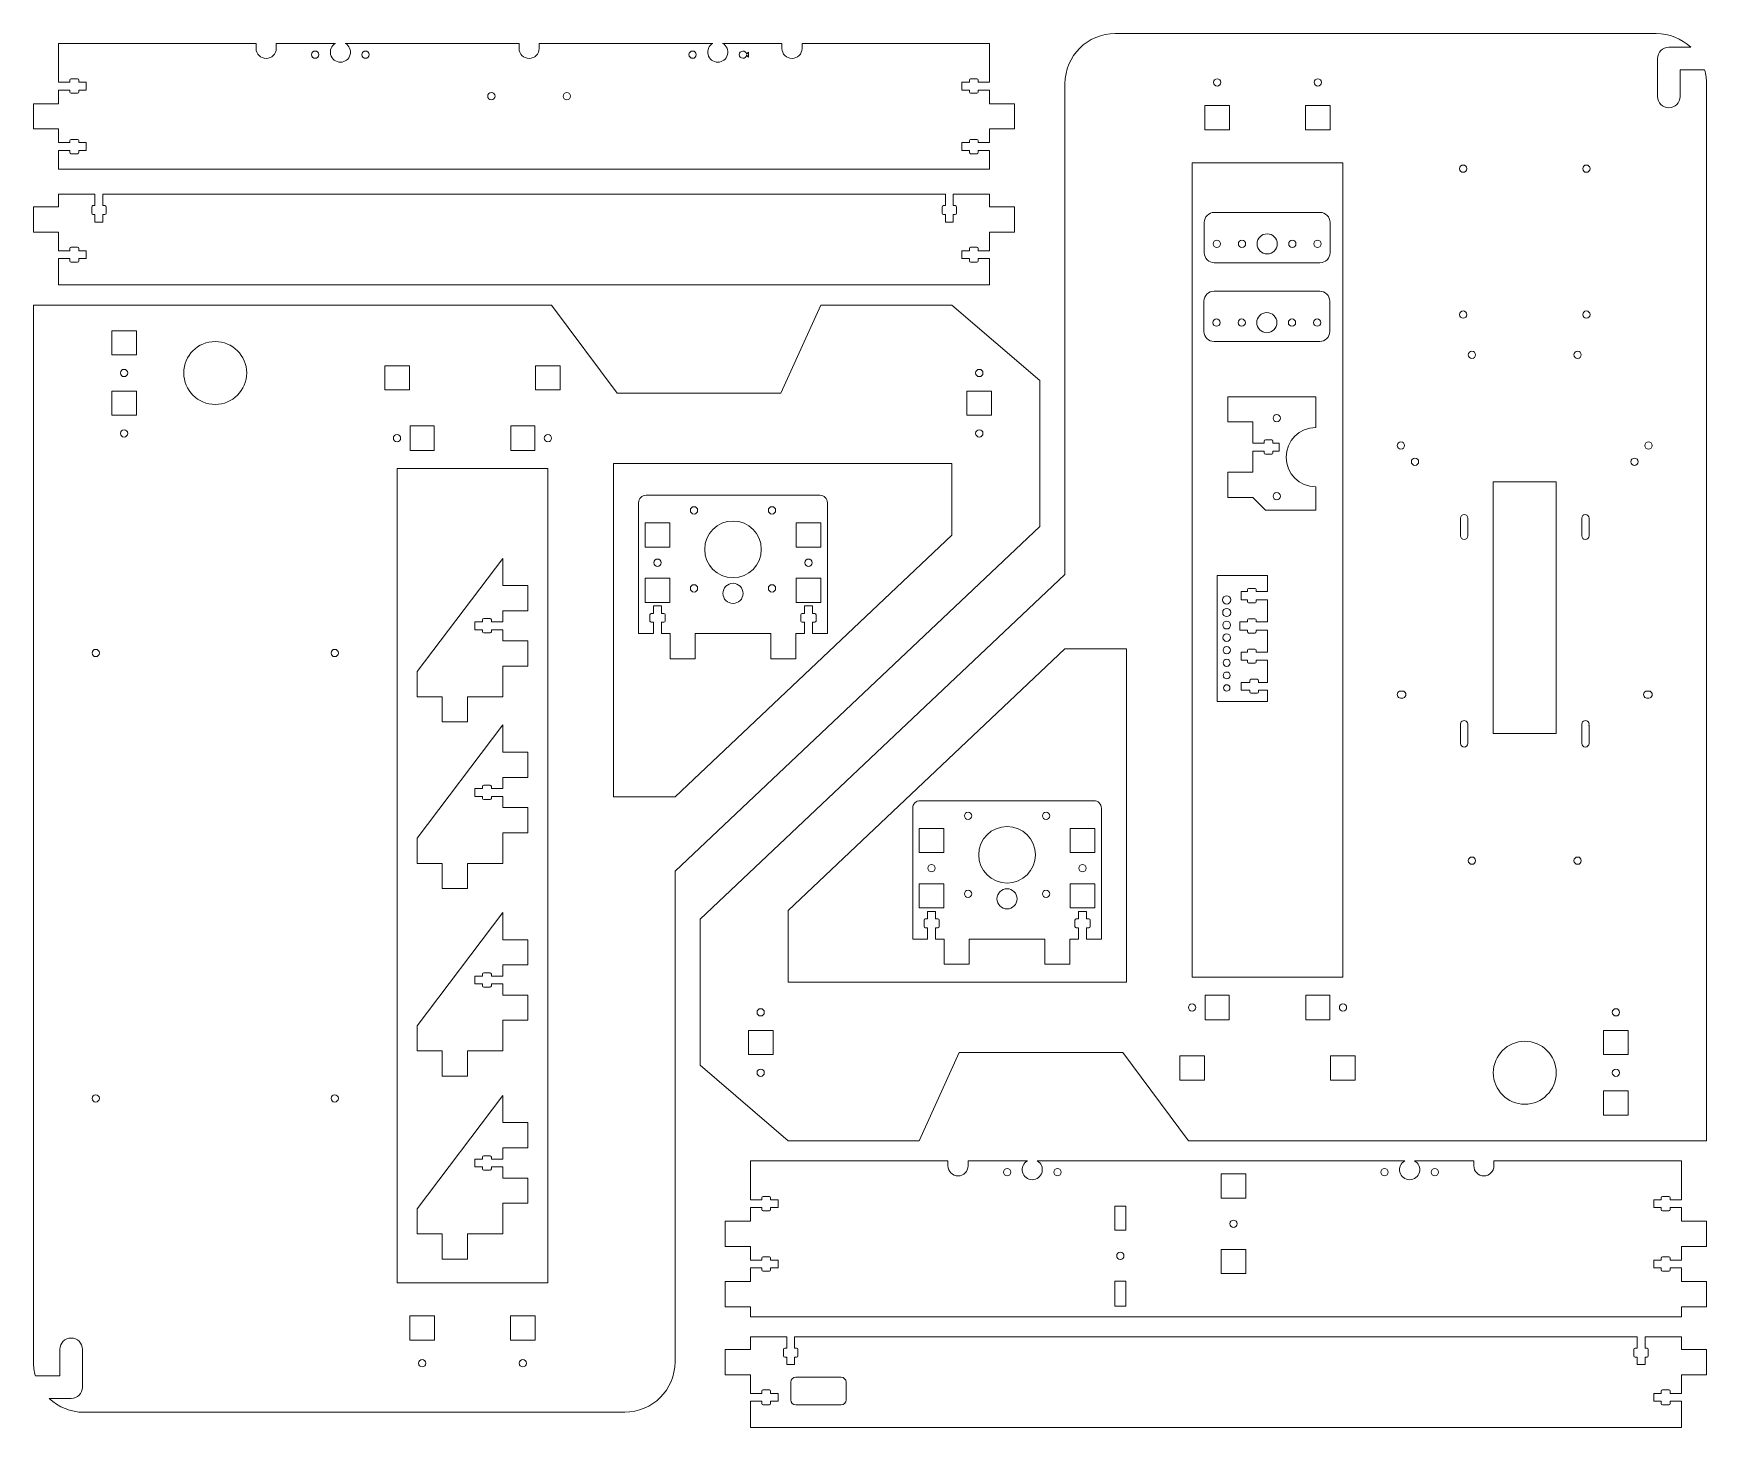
# Model space of a CAD drawing. Header units: millimetres. Extents: x 6 to 671, y 22 to 576.
import ezdxf

# ---------------------------------------------------------------- set-up
doc = ezdxf.new("R2010")
doc.units = ezdxf.units.MM

msp = doc.modelspace()

# ---------------------------------------------------------------- linework, layer by layer
at = {"color": 7, "linetype": 'Continuous', "lineweight": 15}
for p, q in [((16.26, 557.05), (16.26, 572.5)), ((16.26, 572.5), (94.76, 572.5)), ((94.76, 572.5), (94.76, 570.5)), ((102.76, 570.5), (102.76, 572.5)), ((102.76, 572.5), (126.32, 572.5)), ((130.2, 572.5), (199.26, 572.5)), ((199.26, 572.5), (199.26, 570.5)), ((207.26, 570.5), (207.26, 572.5)), ((207.26, 572.5), (276.32, 572.5)), ((280.2, 572.5), (303.76, 572.5)), ((303.76, 572.5), (303.76, 570.5)), ((311.76, 570.5), (311.76, 572.5)), ((311.76, 572.5), (386.26, 572.5)), ((386.26, 557.05), (386.26, 572.5)), ((651.26, 576.42), (436.26, 576.42)), ((290.51, 569), (289.7, 568.19)), ((289.7, 567.81), (290.51, 567)), ((290.51, 567), (290.51, 569)), ((651.76, 566.42), (651.76, 551.42)), ((665.04, 570.92), (656.26, 570.92)), ((660.76, 561.92), (670.49, 561.92)), ((660.76, 551.42), (660.76, 561.92)), ((20.76, 557.05), (16.26, 557.05)), ((16.26, 548.5), (16.26, 553.95)), ((16.26, 553.95), (20.76, 553.95)), ((20.76, 557.85), (20.76, 557.05)), ((20.76, 553.95), (20.76, 553.15)), ((23.76, 558.35), (21.26, 558.35)), ((21.26, 552.65), (23.76, 552.65)), ((24.26, 557.05), (24.26, 557.85)), ((27.26, 557.05), (24.26, 557.05)), ((24.26, 553.15), (24.26, 553.95)), ((24.26, 553.95), (27.26, 553.95)), ((27.26, 553.95), (27.26, 557.05)), ((375.26, 557.05), (378.26, 557.05)), ((375.26, 553.95), (375.26, 557.05)), ((378.26, 553.95), (375.26, 553.95)), ((378.26, 557.05), (378.26, 557.85)), ((378.26, 553.15), (378.26, 553.95)), ((378.76, 558.35), (381.26, 558.35)), ((381.26, 552.65), (378.76, 552.65)), ((381.76, 557.85), (381.76, 557.05)), ((381.76, 557.05), (386.26, 557.05)), ((381.76, 553.95), (381.76, 553.15)), ((386.26, 553.95), (381.76, 553.95)), ((386.26, 548.5), (386.26, 553.95)), ((416.26, 556.42), (416.26, 361.42)), ((671.26, 136.42), (671.26, 556.42)), ((6.26, 538.5), (6.26, 548.5)), ((6.26, 548.5), (16.26, 548.5)), ((396.26, 548.5), (386.26, 548.5)), ((396.26, 538.5), (396.26, 548.5)), ((481.66, 547.77), (471.86, 547.77)), ((471.86, 547.77), (471.86, 538.17)), ((481.66, 538.17), (481.66, 547.77)), ((521.66, 547.77), (511.86, 547.77)), ((511.86, 547.77), (511.86, 538.17)), ((521.66, 538.17), (521.66, 547.77)), ((16.26, 538.5), (6.26, 538.5)), ((16.26, 538.5), (16.26, 533.05)), ((20.76, 533.05), (16.26, 533.05)), ((20.76, 533.85), (20.76, 533.05)), ((23.76, 534.35), (21.26, 534.35)), ((24.26, 533.05), (24.26, 533.85)), ((27.26, 533.05), (24.26, 533.05)), ((27.26, 529.95), (27.26, 533.05)), ((375.26, 533.05), (378.26, 533.05)), ((375.26, 529.95), (375.26, 533.05)), ((378.26, 533.05), (378.26, 533.85)), ((378.76, 534.35), (381.26, 534.35)), ((381.76, 533.85), (381.76, 533.05)), ((381.76, 533.05), (386.26, 533.05)), ((386.26, 538.5), (396.26, 538.5)), ((386.26, 538.5), (386.26, 533.05)), ((471.86, 538.17), (481.66, 538.17)), ((511.86, 538.17), (521.66, 538.17)), ((16.26, 529.95), (16.26, 522.5)), ((16.26, 529.95), (20.76, 529.95)), ((20.76, 529.95), (20.76, 529.15)), ((21.26, 528.65), (23.76, 528.65)), ((24.26, 529.15), (24.26, 529.95)), ((24.26, 529.95), (27.26, 529.95)), ((378.26, 529.95), (375.26, 529.95)), ((378.26, 529.15), (378.26, 529.95)), ((381.26, 528.65), (378.76, 528.65)), ((381.76, 529.95), (381.76, 529.15)), ((386.26, 529.95), (381.76, 529.95)), ((386.26, 529.95), (386.26, 522.5)), ((16.26, 522.5), (386.26, 522.5)), ((526.76, 524.97), (466.76, 524.97)), ((466.76, 524.97), (466.76, 201.42)), ((526.76, 201.42), (526.76, 524.97)), ((16.26, 512.5), (16.26, 507.5)), ((16.26, 512.5), (30.71, 512.5)), ((30.71, 512.5), (30.71, 508)), ((33.81, 508), (33.81, 512.5)), ((33.81, 512.5), (368.71, 512.5)), ((368.71, 508), (368.71, 512.5)), ((371.81, 512.5), (371.81, 508)), ((371.81, 512.5), (386.26, 512.5)), ((386.26, 512.5), (386.26, 507.5)), ((6.26, 507.5), (6.26, 497.5)), ((16.26, 507.5), (6.26, 507.5)), ((29.41, 507.5), (29.41, 505)), ((30.71, 508), (29.91, 508)), ((34.61, 508), (33.81, 508)), ((35.11, 505), (35.11, 507.5)), ((367.41, 505), (367.41, 507.5)), ((367.91, 508), (368.71, 508)), ((371.81, 508), (372.61, 508)), ((373.11, 507.5), (373.11, 505)), ((386.26, 507.5), (396.26, 507.5)), ((396.26, 507.5), (396.26, 497.5)), ((29.91, 504.5), (30.71, 504.5)), ((30.71, 504.5), (30.71, 501.5)), ((30.71, 501.5), (33.81, 501.5)), ((33.81, 504.5), (34.61, 504.5)), ((33.81, 501.5), (33.81, 504.5)), ((368.71, 504.5), (367.91, 504.5)), ((368.71, 501.5), (368.71, 504.5)), ((371.81, 501.5), (368.71, 501.5)), ((371.81, 504.5), (371.81, 501.5)), ((372.61, 504.5), (371.81, 504.5)), ((471.62, 501.3), (471.62, 489.3)), ((517.62, 505.3), (475.62, 505.3)), ((521.62, 489.3), (521.62, 501.3)), ((6.26, 497.5), (16.26, 497.5)), ((16.26, 497.5), (16.26, 490.05)), ((386.26, 497.5), (386.26, 490.05)), ((396.26, 497.5), (386.26, 497.5)), ((20.76, 490.05), (16.26, 490.05)), ((16.26, 486.95), (16.26, 476.5)), ((16.26, 486.95), (20.76, 486.95)), ((20.76, 491), (20.76, 490.05)), ((20.76, 486.95), (20.76, 486)), ((23.76, 491.5), (21.26, 491.5)), ((21.26, 485.5), (23.76, 485.5)), ((24.26, 490.05), (24.26, 491)), ((27.26, 490.05), (24.26, 490.05)), ((24.26, 486), (24.26, 486.95)), ((24.26, 486.95), (27.26, 486.95)), ((27.26, 486.95), (27.26, 490.05)), ((375.26, 490.05), (378.26, 490.05)), ((375.26, 486.95), (375.26, 490.05)), ((378.26, 486.95), (375.26, 486.95)), ((378.26, 490.05), (378.26, 491)), ((378.26, 486), (378.26, 486.95)), ((378.76, 491.5), (381.26, 491.5)), ((381.26, 485.5), (378.76, 485.5)), ((381.76, 491), (381.76, 490.05)), ((381.76, 490.05), (386.26, 490.05)), ((381.76, 486.95), (381.76, 486)), ((386.26, 486.95), (381.76, 486.95)), ((386.26, 486.95), (386.26, 476.5)), ((475.62, 485.3), (517.62, 485.3)), ((16.26, 476.5), (386.26, 476.5)), ((517.5, 474.01), (475.5, 474.01)), ((6.26, 468.5), (6.26, 48.5)), ((212.19, 468.5), (6.26, 468.5)), ((238.26, 433.5), (212.19, 468.5)), ((319.26, 468.5), (303.26, 433.5)), ((371.26, 468.5), (319.26, 468.5)), ((406.26, 438.5), (371.26, 468.5)), ((471.5, 470.01), (471.5, 458.01)), ((521.5, 458.01), (521.5, 470.01)), ((47.16, 458.3), (37.36, 458.3)), ((37.36, 458.3), (37.36, 448.7)), ((47.16, 448.7), (47.16, 458.3)), ((475.5, 454.01), (517.5, 454.01)), ((37.36, 448.7), (47.16, 448.7)), ((155.66, 444.4), (145.86, 444.4)), ((145.86, 444.4), (145.86, 434.8)), ((155.66, 434.8), (155.66, 444.4)), ((215.66, 444.4), (205.86, 444.4)), ((205.86, 444.4), (205.86, 434.8)), ((215.66, 434.8), (215.66, 444.4)), ((47.16, 434.3), (37.36, 434.3)), ((37.36, 434.3), (37.36, 424.7)), ((47.16, 424.7), (47.16, 434.3)), ((145.86, 434.8), (155.66, 434.8)), ((205.86, 434.8), (215.66, 434.8)), ((303.26, 433.5), (238.26, 433.5)), ((387.11, 434.3), (377.31, 434.3)), ((377.31, 434.3), (377.31, 424.7)), ((387.11, 424.7), (387.11, 434.3)), ((406.26, 380.5), (406.26, 438.5)), ((480.93, 422.04), (480.93, 432.04)), ((480.93, 432.04), (515.93, 432.04)), ((515.93, 432.04), (515.93, 419.79)), ((37.36, 424.7), (47.16, 424.7)), ((165.56, 420.5), (155.96, 420.5)), ((155.96, 420.5), (155.96, 410.7)), ((165.56, 410.7), (165.56, 420.5)), ((205.56, 420.5), (195.96, 420.5)), ((195.96, 420.5), (195.96, 410.7)), ((205.56, 410.7), (205.56, 420.5)), ((377.31, 424.7), (387.11, 424.7)), ((490.93, 422.04), (480.93, 422.04)), ((490.93, 413.59), (490.93, 422.04)), ((490.93, 413.59), (495.43, 413.59)), ((495.43, 413.59), (495.43, 414.39)), ((495.93, 414.89), (498.43, 414.89)), ((498.93, 414.39), (498.93, 413.59)), ((498.93, 413.59), (501.43, 413.59)), ((501.43, 413.59), (501.43, 410.49)), ((155.96, 410.7), (165.56, 410.7)), ((195.96, 410.7), (205.56, 410.7)), ((495.43, 410.49), (490.93, 410.49)), ((490.93, 402.04), (490.93, 410.49)), ((495.43, 409.69), (495.43, 410.49)), ((498.43, 409.19), (495.93, 409.19)), ((501.43, 410.49), (498.93, 410.49)), ((498.93, 410.49), (498.93, 409.69)), ((210.76, 403.5), (150.76, 403.5)), ((150.76, 403.5), (150.76, 79.95)), ((210.76, 79.95), (210.76, 403.5)), ((371.26, 405.5), (236.76, 405.5)), ((236.76, 405.5), (236.76, 273.08)), ((371.26, 377.01), (371.26, 405.5)), ((480.93, 392.04), (480.93, 402.04)), ((480.93, 402.04), (490.93, 402.04)), ((318.81, 392.91), (249.81, 392.91)), ((515.93, 396.29), (515.93, 387.04)), ((611.51, 398.2), (586.51, 398.2)), ((586.51, 398.2), (586.51, 298.2)), ((611.51, 298.2), (611.51, 398.2)), ((246.81, 389.91), (246.81, 337.91)), ((321.81, 389.91), (321.81, 337.91)), ((490.93, 392.04), (480.93, 392.04)), ((490.93, 392.04), (495.93, 387.04)), ((515.93, 387.04), (495.93, 387.04)), ((249.41, 381.91), (249.41, 372.31)), ((259.21, 381.91), (249.41, 381.91)), ((259.21, 372.31), (259.21, 381.91)), ((261.26, 243.5), (406.26, 380.5)), ((309.41, 381.91), (319.21, 381.91)), ((309.41, 372.31), (309.41, 381.91)), ((319.21, 381.91), (319.21, 372.31)), ((573.46, 376.8), (573.46, 383.8)), ((576.36, 383.8), (576.36, 376.8)), ((621.66, 383.8), (621.66, 376.8)), ((624.56, 376.8), (624.56, 383.8)), ((261.26, 273.08), (371.26, 377.01)), ((192.76, 367.84), (158.76, 322.84)), ((192.76, 357.04), (192.76, 367.84)), ((249.41, 372.31), (259.21, 372.31)), ((319.21, 372.31), (309.41, 372.31)), ((259.21, 359.91), (249.41, 359.91)), ((249.41, 359.91), (249.41, 350.31)), ((259.21, 350.31), (259.21, 359.91)), ((416.26, 361.42), (271.26, 224.42)), ((309.41, 359.91), (319.21, 359.91)), ((309.41, 350.31), (309.41, 359.91)), ((319.21, 359.91), (319.21, 350.31)), ((476.76, 361.01), (476.76, 311.01)), ((496.76, 361.01), (476.76, 361.01)), ((496.76, 354.71), (496.76, 361.01)), ((202.76, 357.04), (192.76, 357.04)), ((202.76, 347.04), (202.76, 357.04)), ((488.76, 354.71), (486.26, 354.71)), ((486.26, 354.71), (486.26, 351.31)), ((488.76, 355.41), (488.76, 354.71)), ((491.81, 355.91), (489.26, 355.91)), ((492.31, 354.71), (492.31, 355.41)), ((496.76, 354.71), (492.31, 354.71)), ((192.76, 347.04), (202.76, 347.04)), ((192.76, 342.59), (192.76, 347.04)), ((249.41, 350.31), (259.21, 350.31)), ((252.76, 345.91), (251.81, 345.91)), ((255.86, 348.91), (252.76, 348.91)), ((252.76, 348.91), (252.76, 345.91)), ((255.86, 345.91), (255.86, 348.91)), ((256.81, 345.91), (255.86, 345.91)), ((319.21, 350.31), (309.41, 350.31)), ((311.81, 345.91), (312.76, 345.91)), ((312.76, 348.91), (315.86, 348.91)), ((312.76, 345.91), (312.76, 348.91)), ((315.86, 348.91), (315.86, 345.91)), ((315.86, 345.91), (316.81, 345.91)), ((486.26, 351.31), (488.76, 351.31)), ((488.76, 351.31), (488.76, 350.61)), ((489.26, 350.11), (491.81, 350.11)), ((492.31, 350.61), (492.31, 351.31)), ((492.31, 351.31), (496.76, 351.31)), ((496.76, 342.66), (496.76, 351.31)), ((184.76, 342.59), (181.76, 342.59)), ((181.76, 342.59), (181.76, 339.49)), ((181.76, 339.49), (184.76, 339.49)), ((184.76, 343.39), (184.76, 342.59)), ((184.76, 339.49), (184.76, 338.69)), ((187.76, 343.89), (185.26, 343.89)), ((188.26, 342.59), (188.26, 343.39)), ((192.76, 342.59), (188.26, 342.59)), ((188.26, 338.69), (188.26, 339.49)), ((188.26, 339.49), (192.76, 339.49)), ((192.76, 335.04), (192.76, 339.49)), ((251.31, 345.41), (251.31, 342.91)), ((251.81, 342.41), (252.76, 342.41)), ((252.76, 342.41), (252.76, 337.91)), ((255.86, 337.91), (255.86, 342.41)), ((255.86, 342.41), (256.81, 342.41)), ((257.31, 342.91), (257.31, 345.41)), ((311.31, 342.91), (311.31, 345.41)), ((312.76, 342.41), (311.81, 342.41)), ((312.76, 337.91), (312.76, 342.41)), ((315.86, 342.41), (315.86, 337.91)), ((316.81, 342.41), (315.86, 342.41)), ((317.31, 345.41), (317.31, 342.91)), ((488.76, 342.66), (485.76, 342.66)), ((485.76, 342.66), (485.76, 339.36)), ((485.76, 339.36), (488.76, 339.36)), ((488.76, 343.36), (488.76, 342.66)), ((488.76, 339.36), (488.76, 338.66)), ((491.76, 343.86), (489.26, 343.86)), ((492.26, 342.66), (492.26, 343.36)), ((496.76, 342.66), (492.26, 342.66)), ((492.26, 338.66), (492.26, 339.36)), ((492.26, 339.36), (496.76, 339.36)), ((496.76, 330.61), (496.76, 339.36)), ((185.26, 338.19), (187.76, 338.19)), ((202.76, 335.04), (192.76, 335.04)), ((202.76, 325.04), (202.76, 335.04)), ((246.81, 337.91), (252.76, 337.91)), ((255.86, 337.91), (259.31, 337.91)), ((259.31, 337.91), (259.31, 327.91)), ((269.31, 337.91), (299.31, 337.91)), ((269.31, 327.91), (269.31, 337.91)), ((299.31, 327.91), (299.31, 337.91)), ((312.76, 337.91), (309.31, 337.91)), ((309.31, 337.91), (309.31, 327.91)), ((321.81, 337.91), (315.86, 337.91)), ((489.26, 338.16), (491.76, 338.16)), ((259.31, 327.91), (269.31, 327.91)), ((309.31, 327.91), (299.31, 327.91)), ((416.26, 331.84), (306.26, 227.91)), ((440.76, 331.84), (416.26, 331.84)), ((440.76, 199.42), (440.76, 331.84)), ((488.76, 330.61), (486.26, 330.61)), ((486.26, 330.61), (486.26, 327.41)), ((486.26, 327.41), (488.76, 327.41)), ((488.76, 331.31), (488.76, 330.61)), ((488.76, 327.41), (488.76, 326.71)), ((491.71, 331.81), (489.26, 331.81)), ((489.26, 326.21), (491.71, 326.21)), ((492.21, 330.61), (492.21, 331.31)), ((496.76, 330.61), (492.21, 330.61)), ((492.21, 326.71), (492.21, 327.41)), ((492.21, 327.41), (496.76, 327.41)), ((496.76, 318.51), (496.76, 327.41)), ((158.76, 322.84), (158.76, 312.84)), ((192.76, 325.04), (202.76, 325.04)), ((192.76, 312.84), (192.76, 325.04)), ((489.76, 319.26), (489.76, 318.51)), ((492.66, 319.76), (490.26, 319.76)), ((493.16, 318.51), (493.16, 319.26)), ((158.76, 312.84), (168.76, 312.84)), ((168.76, 312.84), (168.76, 302.84)), ((178.76, 312.84), (192.76, 312.84)), ((178.76, 302.84), (178.76, 312.84)), ((489.76, 318.51), (486.26, 318.51)), ((486.26, 318.51), (486.26, 315.51)), ((486.26, 315.51), (489.76, 315.51)), ((489.76, 315.51), (489.76, 314.76)), ((490.26, 314.26), (492.66, 314.26)), ((496.76, 318.51), (493.16, 318.51)), ((493.16, 314.76), (493.16, 315.51)), ((493.16, 315.51), (496.76, 315.51)), ((496.76, 311.01), (496.76, 315.51)), ((476.76, 311.01), (496.76, 311.01)), ((192.76, 301.61), (158.76, 256.61)), ((168.76, 302.84), (178.76, 302.84)), ((192.76, 290.81), (192.76, 301.61)), ((573.46, 294.3), (573.46, 301.3)), ((576.36, 301.3), (576.36, 294.3)), ((621.66, 301.3), (621.66, 294.3)), ((624.56, 294.3), (624.56, 301.3)), ((586.51, 298.2), (611.51, 298.2)), ((202.76, 290.81), (192.76, 290.81)), ((202.76, 280.81), (202.76, 290.81)), ((192.76, 280.81), (202.76, 280.81)), ((192.76, 276.36), (192.76, 280.81)), ((184.76, 276.36), (181.76, 276.36)), ((181.76, 276.36), (181.76, 273.26)), ((181.76, 273.26), (184.76, 273.26)), ((184.76, 277.16), (184.76, 276.36)), ((184.76, 273.26), (184.76, 272.46)), ((187.76, 277.66), (185.26, 277.66)), ((188.26, 276.36), (188.26, 277.16)), ((192.76, 276.36), (188.26, 276.36)), ((188.26, 272.46), (188.26, 273.26)), ((188.26, 273.26), (192.76, 273.26)), ((192.76, 268.81), (192.76, 273.26)), ((236.76, 273.08), (261.26, 273.08)), ((185.26, 271.96), (187.76, 271.96)), ((202.76, 268.81), (192.76, 268.81)), ((202.76, 258.81), (202.76, 268.81)), ((355.73, 268.53), (355.73, 216.53)), ((427.73, 271.53), (358.73, 271.53)), ((430.73, 268.53), (430.73, 216.53)), ((358.33, 260.53), (358.33, 250.93)), ((368.13, 260.53), (358.33, 260.53)), ((368.13, 250.93), (368.13, 260.53)), ((418.33, 260.53), (428.13, 260.53)), ((418.33, 250.93), (418.33, 260.53)), ((428.13, 260.53), (428.13, 250.93)), ((158.76, 256.61), (158.76, 246.61)), ((192.76, 258.81), (202.76, 258.81)), ((192.76, 246.61), (192.76, 258.81)), ((158.76, 246.61), (168.76, 246.61)), ((168.76, 246.61), (168.76, 236.61)), ((178.76, 246.61), (192.76, 246.61)), ((178.76, 236.61), (178.76, 246.61)), ((358.33, 250.93), (368.13, 250.93)), ((428.13, 250.93), (418.33, 250.93)), ((261.26, 48.5), (261.26, 243.5)), ((168.76, 236.61), (178.76, 236.61)), ((368.13, 238.53), (358.33, 238.53)), ((358.33, 238.53), (358.33, 228.93)), ((368.13, 228.93), (368.13, 238.53)), ((418.33, 238.53), (428.13, 238.53)), ((418.33, 228.93), (418.33, 238.53)), ((428.13, 238.53), (428.13, 228.93)), ((192.76, 227.09), (158.76, 182.09)), ((192.76, 216.29), (192.76, 227.09)), ((306.26, 227.91), (306.26, 199.42)), ((358.33, 228.93), (368.13, 228.93)), ((364.78, 227.53), (361.68, 227.53)), ((361.68, 227.53), (361.68, 224.53)), ((364.78, 224.53), (364.78, 227.53)), ((428.13, 228.93), (418.33, 228.93)), ((421.68, 227.53), (424.78, 227.53)), ((421.68, 224.53), (421.68, 227.53)), ((424.78, 227.53), (424.78, 224.53)), ((271.26, 224.42), (271.26, 166.42)), ((360.23, 224.03), (360.23, 221.53)), ((361.68, 224.53), (360.73, 224.53)), ((360.73, 221.03), (361.68, 221.03)), ((361.68, 221.03), (361.68, 216.53)), ((365.73, 224.53), (364.78, 224.53)), ((364.78, 216.53), (364.78, 221.03)), ((364.78, 221.03), (365.73, 221.03)), ((366.23, 221.53), (366.23, 224.03)), ((420.23, 221.53), (420.23, 224.03)), ((420.73, 224.53), (421.68, 224.53)), ((421.68, 221.03), (420.73, 221.03)), ((421.68, 216.53), (421.68, 221.03)), ((424.78, 224.53), (425.73, 224.53)), ((424.78, 221.03), (424.78, 216.53)), ((425.73, 221.03), (424.78, 221.03)), ((426.23, 224.03), (426.23, 221.53)), ((202.76, 216.29), (192.76, 216.29)), ((202.76, 206.29), (202.76, 216.29)), ((355.73, 216.53), (361.68, 216.53)), ((364.78, 216.53), (368.23, 216.53)), ((368.23, 216.53), (368.23, 206.53)), ((378.23, 216.53), (408.23, 216.53)), ((378.23, 206.53), (378.23, 216.53)), ((408.23, 206.53), (408.23, 216.53)), ((421.68, 216.53), (418.23, 216.53)), ((418.23, 216.53), (418.23, 206.53)), ((430.73, 216.53), (424.78, 216.53)), ((192.76, 206.29), (202.76, 206.29)), ((192.76, 201.84), (192.76, 206.29)), ((368.23, 206.53), (378.23, 206.53)), ((418.23, 206.53), (408.23, 206.53)), ((184.76, 201.84), (181.76, 201.84)), ((181.76, 201.84), (181.76, 198.74)), ((184.76, 202.64), (184.76, 201.84)), ((187.76, 203.14), (185.26, 203.14)), ((188.26, 201.84), (188.26, 202.64)), ((192.76, 201.84), (188.26, 201.84)), ((466.76, 201.42), (526.76, 201.42)), ((181.76, 198.74), (184.76, 198.74)), ((184.76, 198.74), (184.76, 197.94)), ((185.26, 197.44), (187.76, 197.44)), ((188.26, 197.94), (188.26, 198.74)), ((188.26, 198.74), (192.76, 198.74)), ((192.76, 194.29), (192.76, 198.74)), ((202.76, 194.29), (192.76, 194.29)), ((202.76, 184.29), (202.76, 194.29)), ((306.26, 199.42), (440.76, 199.42)), ((481.56, 194.22), (471.96, 194.22)), ((471.96, 194.22), (471.96, 184.42)), ((481.56, 184.42), (481.56, 194.22)), ((521.56, 194.22), (511.96, 194.22)), ((511.96, 194.22), (511.96, 184.42)), ((521.56, 184.42), (521.56, 194.22)), ((158.76, 182.09), (158.76, 172.09)), ((192.76, 184.29), (202.76, 184.29)), ((192.76, 172.09), (192.76, 184.29)), ((300.21, 180.22), (290.41, 180.22)), ((290.41, 180.22), (290.41, 170.62)), ((300.21, 170.62), (300.21, 180.22)), ((471.96, 184.42), (481.56, 184.42)), ((511.96, 184.42), (521.56, 184.42)), ((640.16, 180.22), (630.36, 180.22)), ((630.36, 180.22), (630.36, 170.62)), ((640.16, 170.62), (640.16, 180.22)), ((158.76, 172.09), (168.76, 172.09)), ((168.76, 172.09), (168.76, 162.09)), ((178.76, 172.09), (192.76, 172.09)), ((178.76, 162.09), (178.76, 172.09)), ((271.26, 166.42), (306.26, 136.42)), ((290.41, 170.62), (300.21, 170.62)), ((358.26, 136.42), (374.26, 171.42)), ((374.26, 171.42), (439.26, 171.42)), ((439.26, 171.42), (465.34, 136.42)), ((471.66, 170.12), (461.86, 170.12)), ((461.86, 170.12), (461.86, 160.52)), ((471.66, 160.52), (471.66, 170.12)), ((531.66, 170.12), (521.86, 170.12)), ((521.86, 170.12), (521.86, 160.52)), ((531.66, 160.52), (531.66, 170.12)), ((630.36, 170.62), (640.16, 170.62)), ((168.76, 162.09), (178.76, 162.09)), ((461.86, 160.52), (471.66, 160.52)), ((521.86, 160.52), (531.66, 160.52)), ((192.76, 154.38), (158.76, 109.38)), ((192.76, 143.58), (192.76, 154.38)), ((640.16, 156.22), (630.36, 156.22)), ((630.36, 156.22), (630.36, 146.62)), ((640.16, 146.62), (640.16, 156.22)), ((630.36, 146.62), (640.16, 146.62)), ((202.76, 143.58), (192.76, 143.58)), ((202.76, 133.58), (202.76, 143.58)), ((192.76, 133.58), (202.76, 133.58)), ((192.76, 129.13), (192.76, 133.58)), ((306.26, 136.42), (358.26, 136.42)), ((465.34, 136.42), (671.26, 136.42)), ((184.76, 129.13), (181.76, 129.13)), ((181.76, 129.13), (181.76, 126.03)), ((184.76, 129.93), (184.76, 129.13)), ((187.76, 130.43), (185.26, 130.43)), ((188.26, 129.13), (188.26, 129.93)), ((192.76, 129.13), (188.26, 129.13)), ((291.26, 128.42), (291.26, 112.97)), ((369.76, 128.42), (291.26, 128.42)), ((369.76, 128.42), (369.76, 126.42)), ((377.76, 126.42), (377.76, 128.42)), ((401.32, 128.42), (377.76, 128.42)), ((551.32, 128.42), (405.2, 128.42)), ((578.76, 128.42), (555.2, 128.42)), ((578.76, 128.42), (578.76, 126.42)), ((586.76, 126.42), (586.76, 128.42)), ((661.26, 128.42), (586.76, 128.42)), ((661.26, 128.42), (661.26, 112.97)), ((181.76, 126.03), (184.76, 126.03)), ((184.76, 126.03), (184.76, 125.23)), ((185.26, 124.73), (187.76, 124.73)), ((188.26, 125.23), (188.26, 126.03)), ((188.26, 126.03), (192.76, 126.03)), ((192.76, 121.58), (192.76, 126.03)), ((202.76, 121.58), (192.76, 121.58)), ((202.76, 111.58), (202.76, 121.58)), ((488.16, 123.22), (478.36, 123.22)), ((478.36, 123.22), (478.36, 113.62)), ((488.16, 113.62), (488.16, 123.22)), ((295.76, 113.77), (295.76, 112.97)), ((298.76, 114.27), (296.26, 114.27)), ((299.26, 112.97), (299.26, 113.77)), ((478.36, 113.62), (488.16, 113.62)), ((653.26, 112.97), (653.26, 113.77)), ((653.76, 114.27), (656.26, 114.27)), ((656.76, 113.77), (656.76, 112.97)), ((158.76, 109.38), (158.76, 99.38)), ((192.76, 111.58), (202.76, 111.58)), ((192.76, 99.38), (192.76, 111.58)), ((295.76, 112.97), (291.26, 112.97)), ((291.26, 109.87), (291.26, 104.42)), ((291.26, 109.87), (295.76, 109.87)), ((295.76, 109.87), (295.76, 109.07)), ((296.26, 108.57), (298.76, 108.57)), ((302.26, 112.97), (299.26, 112.97)), ((299.26, 109.07), (299.26, 109.87)), ((299.26, 109.87), (302.26, 109.87)), ((302.26, 109.87), (302.26, 112.97)), ((440.41, 110.4), (436.11, 110.4)), ((436.11, 110.4), (436.11, 100.8)), ((440.41, 100.8), (440.41, 110.4)), ((650.26, 112.97), (653.26, 112.97)), ((650.26, 109.87), (650.26, 112.97)), ((653.26, 109.87), (650.26, 109.87)), ((653.26, 109.07), (653.26, 109.87)), ((656.26, 108.57), (653.76, 108.57)), ((656.76, 112.97), (661.26, 112.97)), ((656.76, 109.87), (656.76, 109.07)), ((661.26, 109.87), (656.76, 109.87)), ((661.26, 109.87), (661.26, 104.42)), ((281.26, 104.42), (281.26, 94.42)), ((291.26, 104.42), (281.26, 104.42)), ((436.11, 100.8), (440.41, 100.8)), ((661.26, 104.42), (671.26, 104.42)), ((671.26, 104.42), (671.26, 94.42)), ((158.76, 99.38), (168.76, 99.38)), ((168.76, 99.38), (168.76, 89.38)), ((178.76, 99.38), (192.76, 99.38)), ((178.76, 89.38), (178.76, 99.38)), ((281.26, 94.42), (291.26, 94.42)), ((291.26, 94.42), (291.26, 88.97)), ((488.16, 93.22), (478.36, 93.22)), ((478.36, 93.22), (478.36, 83.62)), ((488.16, 83.62), (488.16, 93.22)), ((671.26, 94.42), (661.26, 94.42)), ((661.26, 94.42), (661.26, 88.97)), ((168.76, 89.38), (178.76, 89.38)), ((295.76, 88.97), (291.26, 88.97)), ((295.76, 89.77), (295.76, 88.97)), ((298.76, 90.27), (296.26, 90.27)), ((299.26, 88.97), (299.26, 89.77)), ((302.26, 88.97), (299.26, 88.97)), ((302.26, 85.87), (302.26, 88.97)), ((650.26, 88.97), (653.26, 88.97)), ((650.26, 85.87), (650.26, 88.97)), ((653.26, 88.97), (653.26, 89.77)), ((653.76, 90.27), (656.26, 90.27)), ((656.76, 89.77), (656.76, 88.97)), ((656.76, 88.97), (661.26, 88.97)), ((150.76, 79.95), (210.76, 79.95)), ((281.26, 80.42), (281.26, 70.42)), ((291.26, 80.42), (281.26, 80.42)), ((291.26, 85.87), (291.26, 80.42)), ((291.26, 85.87), (295.76, 85.87)), ((295.76, 85.87), (295.76, 85.07)), ((296.26, 84.57), (298.76, 84.57)), ((299.26, 85.07), (299.26, 85.87)), ((299.26, 85.87), (302.26, 85.87)), ((440.41, 80.55), (436.11, 80.55)), ((436.11, 80.55), (436.11, 70.65)), ((440.41, 70.65), (440.41, 80.55)), ((478.36, 83.62), (488.16, 83.62)), ((653.26, 85.87), (650.26, 85.87)), ((653.26, 85.07), (653.26, 85.87)), ((656.26, 84.57), (653.76, 84.57)), ((656.76, 85.87), (656.76, 85.07)), ((661.26, 85.87), (656.76, 85.87)), ((661.26, 85.87), (661.26, 80.42)), ((661.26, 80.42), (671.26, 80.42)), ((671.26, 80.42), (671.26, 70.42)), ((165.66, 66.75), (155.86, 66.75)), ((155.86, 66.75), (155.86, 57.15)), ((165.66, 57.15), (165.66, 66.75)), ((205.66, 66.75), (195.86, 66.75)), ((195.86, 66.75), (195.86, 57.15)), ((205.66, 57.15), (205.66, 66.75)), ((281.26, 70.42), (291.26, 70.42)), ((291.26, 70.42), (291.26, 66.42)), ((436.11, 70.65), (440.41, 70.65)), ((671.26, 70.42), (661.26, 70.42)), ((661.26, 70.42), (661.26, 66.42)), ((291.26, 66.42), (661.26, 66.42)), ((16.76, 53.5), (16.76, 43)), ((25.76, 38.5), (25.76, 53.5)), ((155.86, 57.15), (165.66, 57.15)), ((195.86, 57.15), (205.66, 57.15)), ((291.26, 53.42), (281.26, 53.42)), ((281.26, 53.42), (281.26, 43.42)), ((291.26, 58.42), (291.26, 53.42)), ((291.26, 58.42), (305.71, 58.42)), ((304.41, 53.42), (304.41, 50.92)), ((305.71, 53.92), (304.91, 53.92)), ((305.71, 58.42), (305.71, 53.92)), ((308.81, 53.92), (308.81, 58.42)), ((308.81, 58.42), (643.71, 58.42)), ((309.61, 53.92), (308.81, 53.92)), ((310.11, 50.92), (310.11, 53.42)), ((642.41, 50.92), (642.41, 53.42)), ((642.91, 53.92), (643.71, 53.92)), ((643.71, 53.92), (643.71, 58.42)), ((646.81, 58.42), (661.26, 58.42)), ((646.81, 58.42), (646.81, 53.92)), ((646.81, 53.92), (647.61, 53.92)), ((648.11, 53.42), (648.11, 50.92)), ((661.26, 58.42), (661.26, 53.42)), ((661.26, 53.42), (671.26, 53.42)), ((671.26, 53.42), (671.26, 43.42)), ((304.91, 50.42), (305.71, 50.42)), ((305.71, 50.42), (305.71, 47.42)), ((305.71, 47.42), (308.81, 47.42)), ((308.81, 47.42), (308.81, 50.42)), ((308.81, 50.42), (309.61, 50.42)), ((643.71, 50.42), (642.91, 50.42)), ((643.71, 47.42), (643.71, 50.42)), ((646.81, 47.42), (643.71, 47.42)), ((646.81, 50.42), (646.81, 47.42)), ((647.61, 50.42), (646.81, 50.42)), ((16.76, 43), (7.03, 43)), ((281.26, 43.42), (291.26, 43.42)), ((291.26, 43.42), (291.26, 35.97)), ((307.26, 33.42), (307.26, 40.42)), ((309.26, 42.42), (327.26, 42.42)), ((329.26, 40.42), (329.26, 33.42)), ((661.26, 43.42), (661.26, 35.97)), ((671.26, 43.42), (661.26, 43.42)), ((12.49, 34), (21.26, 34)), ((295.76, 35.97), (291.26, 35.97)), ((295.76, 36.92), (295.76, 35.97)), ((298.76, 37.42), (296.26, 37.42)), ((299.26, 35.97), (299.26, 36.92)), ((302.26, 35.97), (299.26, 35.97)), ((302.26, 32.87), (302.26, 35.97)), ((650.26, 32.87), (650.26, 35.97)), ((650.26, 35.97), (653.26, 35.97)), ((653.26, 35.97), (653.26, 36.92)), ((653.76, 37.42), (656.26, 37.42)), ((656.76, 36.92), (656.76, 35.97)), ((656.76, 35.97), (661.26, 35.97)), ((26.26, 28.5), (241.26, 28.5)), ((291.26, 32.87), (291.26, 22.42)), ((291.26, 32.87), (295.76, 32.87)), ((295.76, 32.87), (295.76, 31.92)), ((296.26, 31.42), (298.76, 31.42)), ((299.26, 31.92), (299.26, 32.87)), ((299.26, 32.87), (302.26, 32.87)), ((327.26, 31.42), (309.26, 31.42)), ((653.26, 32.87), (650.26, 32.87)), ((653.26, 31.92), (653.26, 32.87)), ((656.26, 31.42), (653.76, 31.42)), ((656.76, 32.87), (656.76, 31.92)), ((661.26, 32.87), (656.76, 32.87)), ((661.26, 32.87), (661.26, 22.42)), ((291.26, 22.42), (661.26, 22.42))]:
    msp.add_line(p, q, dxfattribs=at)
for centre, radius in [((118.26, 568), 1.45), ((138.26, 568), 1.45), ((268.26, 568), 1.45), ((188.26, 551.5), 1.45), ((218.26, 551.5), 1.45), ((476.76, 556.97), 1.45), ((516.76, 556.97), 1.45), ((574.51, 522.7), 1.45), ((623.51, 522.7), 1.45), ((476.62, 492.8), 1.45), ((486.62, 492.8), 1.45), ((496.62, 492.8), 4), ((506.62, 492.8), 1.45), ((516.62, 492.8), 1.45), ((496.5, 461.51), 4), ((574.51, 464.7), 1.45), ((623.51, 464.7), 1.45), ((476.5, 461.51), 1.45), ((486.5, 461.51), 1.45), ((506.5, 461.51), 1.45), ((516.5, 461.51), 1.45), ((78.51, 441.5), 12.5), ((578.01, 448.7), 1.45), ((620.01, 448.7), 1.45), ((42.26, 441.5), 1.45), ((382.21, 441.5), 1.45), ((500.43, 423.54), 1.45), ((42.26, 417.5), 1.45), ((150.76, 415.6), 1.45), ((210.76, 415.6), 1.45), ((382.21, 417.5), 1.45), ((549.8, 412.71), 1.45), ((648.22, 412.71), 1.45), ((555.38, 406.23), 1.45), ((642.64, 406.23), 1.45), ((500.43, 392.54), 1.45), ((268.81, 386.91), 1.45), ((299.81, 386.91), 1.45), ((284.31, 371.41), 11.25), ((254.31, 366.11), 1.45), ((314.31, 366.11), 1.45), ((268.81, 355.91), 1.45), ((284.31, 353.91), 4), ((299.81, 355.91), 1.45), ((480.54, 351.32), 1.65), ((480.54, 346.32), 1.6), ((480.54, 341.32), 1.55), ((480.54, 336.32), 1.5), ((480.54, 331.32), 1.45), ((31.01, 330.22), 1.45), ((126.01, 330.22), 1.45), ((480.54, 326.32), 1.4), ((480.54, 321.32), 1.35), ((480.54, 316.32), 1.3), ((377.73, 265.53), 1.45), ((408.73, 265.53), 1.45), ((393.23, 250.03), 11.25), ((363.23, 244.73), 1.45), ((423.23, 244.73), 1.45), ((578.01, 247.7), 1.45), ((620.01, 247.7), 1.45), ((377.73, 234.53), 1.45), ((393.23, 232.53), 4), ((408.73, 234.53), 1.45), ((295.31, 187.42), 1.45), ((466.76, 189.32), 1.45), ((526.76, 189.32), 1.45), ((635.26, 187.42), 1.45), ((599.01, 163.42), 12.5), ((295.31, 163.42), 1.45), ((635.26, 163.42), 1.45), ((31.01, 153.22), 1.45), ((126.01, 153.22), 1.45), ((393.26, 123.92), 1.45), ((413.26, 123.92), 1.45), ((543.26, 123.92), 1.45), ((563.26, 123.92), 1.45), ((483.26, 103.42), 1.45), ((438.26, 90.67), 1.45), ((160.76, 47.95), 1.45), ((200.76, 47.95), 1.45)]:
    msp.add_circle(centre, radius, dxfattribs=at)
for centre, radius, start, end in [((128.26, 569), 4, 118.95502, 61.04498), ((278.26, 569), 4, 118.95502, 61.04498), ((436.26, 556.42), 20, 90, 180), ((651.26, 556.42), 20, 46.46885, 90), ((98.76, 570.5), 4, 180, 0), ((203.26, 570.5), 4, 180, 0), ((288.26, 568), 1.45, 7.44123, 352.55877), ((307.76, 570.5), 4, 180, 0), ((656.26, 566.42), 4.5, 90, 180), ((651.26, 556.42), 20, 0, 15.96201), ((21.26, 557.85), 0.5, 90, 180), ((21.26, 553.15), 0.5, 180, 270), ((23.76, 557.85), 0.5, 0, 90), ((23.76, 553.15), 0.5, 270, 0), ((378.76, 557.85), 0.5, 90, 180), ((378.76, 553.15), 0.5, 180, 270), ((381.26, 557.85), 0.5, 0, 90), ((381.26, 553.15), 0.5, 270, 0), ((656.26, 551.42), 4.5, 180, 0), ((21.26, 533.85), 0.5, 90, 180), ((23.76, 533.85), 0.5, 0, 90), ((378.76, 533.85), 0.5, 90, 180), ((381.26, 533.85), 0.5, 0, 90), ((21.26, 529.15), 0.5, 180, 270), ((23.76, 529.15), 0.5, 270, 0), ((378.76, 529.15), 0.5, 180, 270), ((381.26, 529.15), 0.5, 270, 0), ((29.91, 507.5), 0.5, 90, 180), ((34.61, 507.5), 0.5, 0, 90), ((367.91, 507.5), 0.5, 90, 180), ((372.61, 507.5), 0.5, 0, 90), ((29.91, 505), 0.5, 180, 270), ((34.61, 505), 0.5, 270, 0), ((367.91, 505), 0.5, 180, 270), ((372.61, 505), 0.5, 270, 0), ((475.62, 501.3), 4, 90, 180), ((517.62, 501.3), 4, 360, 90), ((21.26, 491), 0.5, 90, 180), ((21.26, 486), 0.5, 180, 270), ((23.76, 491), 0.5, 0, 90), ((23.76, 486), 0.5, 270, 0), ((378.76, 491), 0.5, 90, 180), ((378.76, 486), 0.5, 180, 270), ((381.26, 491), 0.5, 0, 90), ((381.26, 486), 0.5, 270, 0), ((475.62, 489.3), 4, 180, 270), ((517.62, 489.3), 4, 270, 0), ((475.5, 470.01), 4, 90, 180), ((517.5, 470.01), 4, 0, 90), ((475.5, 458.01), 4, 180, 270), ((517.5, 458.01), 4, 270, 0), ((515.93, 408.04), 11.75, 90, 270), ((495.93, 414.39), 0.5, 90, 180), ((498.43, 414.39), 0.5, 0, 90), ((495.93, 409.69), 0.5, 180, 270), ((498.43, 409.69), 0.5, 270, 0), ((249.81, 389.91), 3, 90, 180), ((318.81, 389.91), 3, 0, 90), ((574.91, 383.8), 1.45, 0, 180), ((623.11, 383.8), 1.45, 0, 180), ((574.91, 376.8), 1.45, 180, 0), ((623.11, 376.8), 1.45, 180, 0), ((489.26, 355.41), 0.5, 90, 180), ((491.81, 355.41), 0.5, 0, 90), ((251.81, 345.41), 0.5, 90, 180), ((256.81, 345.41), 0.5, 0, 90), ((311.81, 345.41), 0.5, 90, 180), ((316.81, 345.41), 0.5, 0, 90), ((489.26, 350.61), 0.5, 180, 270), ((491.81, 350.61), 0.5, 270, 0), ((185.26, 343.39), 0.5, 90, 180), ((187.76, 343.39), 0.5, 0, 90), ((251.81, 342.91), 0.5, 180, 270), ((256.81, 342.91), 0.5, 270, 0), ((311.81, 342.91), 0.5, 180, 270), ((316.81, 342.91), 0.5, 270, 0), ((489.26, 343.36), 0.5, 90, 180), ((491.76, 343.36), 0.5, 0, 90), ((185.26, 338.69), 0.5, 180, 270), ((187.76, 338.69), 0.5, 270, 0), ((489.26, 338.66), 0.5, 180, 270), ((491.76, 338.66), 0.5, 270, 0), ((489.26, 331.31), 0.5, 90, 180), ((489.26, 326.71), 0.5, 180, 270), ((491.71, 331.31), 0.5, 0, 90), ((491.71, 326.71), 0.5, 270, 0), ((490.26, 319.26), 0.5, 90, 180), ((492.66, 319.26), 0.5, 0, 90), ((490.26, 314.76), 0.5, 180, 270), ((492.66, 314.76), 0.5, 270, 0), ((549.8, 313.68), 1.45, 79.67041, 280.32959), ((550.32, 313.68), 1.45, 259.67041, 100.32959), ((647.7, 313.68), 1.45, 79.67041, 280.32959), ((648.22, 313.68), 1.45, 259.67041, 100.32959), ((574.91, 301.9), 1.45, 348.05946, 191.94054), ((574.91, 301.3), 1.45, 168.05946, 180), ((574.91, 301.3), 1.45, 0, 11.94054), ((623.11, 301.9), 1.45, 348.05946, 191.94054), ((623.11, 301.3), 1.45, 168.05946, 180), ((623.11, 301.3), 1.45, 0, 11.94054), ((574.91, 294.3), 1.45, 180, 0), ((623.11, 294.3), 1.45, 180, 0), ((185.26, 277.16), 0.5, 90, 180), ((187.76, 277.16), 0.5, 0, 90), ((185.26, 272.46), 0.5, 180, 270), ((187.76, 272.46), 0.5, 270, 0), ((358.73, 268.53), 3, 90, 180), ((427.73, 268.53), 3, 0, 90), ((360.73, 224.03), 0.5, 90, 180), ((360.73, 221.53), 0.5, 180, 270), ((365.73, 224.03), 0.5, 0, 90), ((365.73, 221.53), 0.5, 270, 0), ((420.73, 224.03), 0.5, 90, 180), ((420.73, 221.53), 0.5, 180, 270), ((425.73, 224.03), 0.5, 0, 90), ((425.73, 221.53), 0.5, 270, 0), ((185.26, 202.64), 0.5, 90, 180), ((187.76, 202.64), 0.5, 0, 90), ((185.26, 197.94), 0.5, 180, 270), ((187.76, 197.94), 0.5, 270, 0), ((185.26, 129.93), 0.5, 90, 180), ((187.76, 129.93), 0.5, 0, 90), ((373.76, 126.42), 4, 180, 0), ((403.26, 124.92), 4, 118.95502, 61.04498), ((553.26, 124.92), 4, 118.95502, 61.04498), ((582.76, 126.42), 4, 180, 0), ((185.26, 125.23), 0.5, 180, 270), ((187.76, 125.23), 0.5, 270, 0), ((296.26, 113.77), 0.5, 90, 180), ((298.76, 113.77), 0.5, 0, 90), ((653.76, 113.77), 0.5, 90, 180), ((656.26, 113.77), 0.5, 0, 90), ((296.26, 109.07), 0.5, 180, 270), ((298.76, 109.07), 0.5, 270, 0), ((653.76, 109.07), 0.5, 180, 270), ((656.26, 109.07), 0.5, 270, 0), ((296.26, 89.77), 0.5, 90, 180), ((298.76, 89.77), 0.5, 0, 90), ((653.76, 89.77), 0.5, 90, 180), ((656.26, 89.77), 0.5, 0, 90), ((296.26, 85.07), 0.5, 180, 270), ((298.76, 85.07), 0.5, 270, 0), ((653.76, 85.07), 0.5, 180, 270), ((656.26, 85.07), 0.5, 270, 0), ((21.26, 53.5), 4.5, 0, 180), ((304.91, 53.42), 0.5, 90, 180), ((309.61, 53.42), 0.5, 0, 90), ((642.91, 53.42), 0.5, 90, 180), ((647.61, 53.42), 0.5, 0, 90), ((26.26, 48.5), 20, 180, 195.96201), ((241.26, 48.5), 20, 270, 0), ((304.91, 50.92), 0.5, 180, 270), ((309.61, 50.92), 0.5, 270, 0), ((642.91, 50.92), 0.5, 180, 270), ((647.61, 50.92), 0.5, 270, 0), ((309.26, 40.42), 2, 90, 180), ((327.26, 40.42), 2, 0, 90), ((26.26, 48.5), 20, 226.46885, 270), ((21.26, 38.5), 4.5, 270, 0), ((296.26, 36.92), 0.5, 90, 180), ((298.76, 36.92), 0.5, 0, 90), ((309.26, 33.42), 2, 180, 270), ((327.26, 33.42), 2, 270, 0), ((653.76, 36.92), 0.5, 90, 180), ((656.26, 36.92), 0.5, 0, 90), ((296.26, 31.92), 0.5, 180, 270), ((298.76, 31.92), 0.5, 270, 0), ((653.76, 31.92), 0.5, 180, 270), ((656.26, 31.92), 0.5, 270, 0)]:
    msp.add_arc(centre, radius, start, end, dxfattribs=at)

doc.saveas('drawing.dxf')
